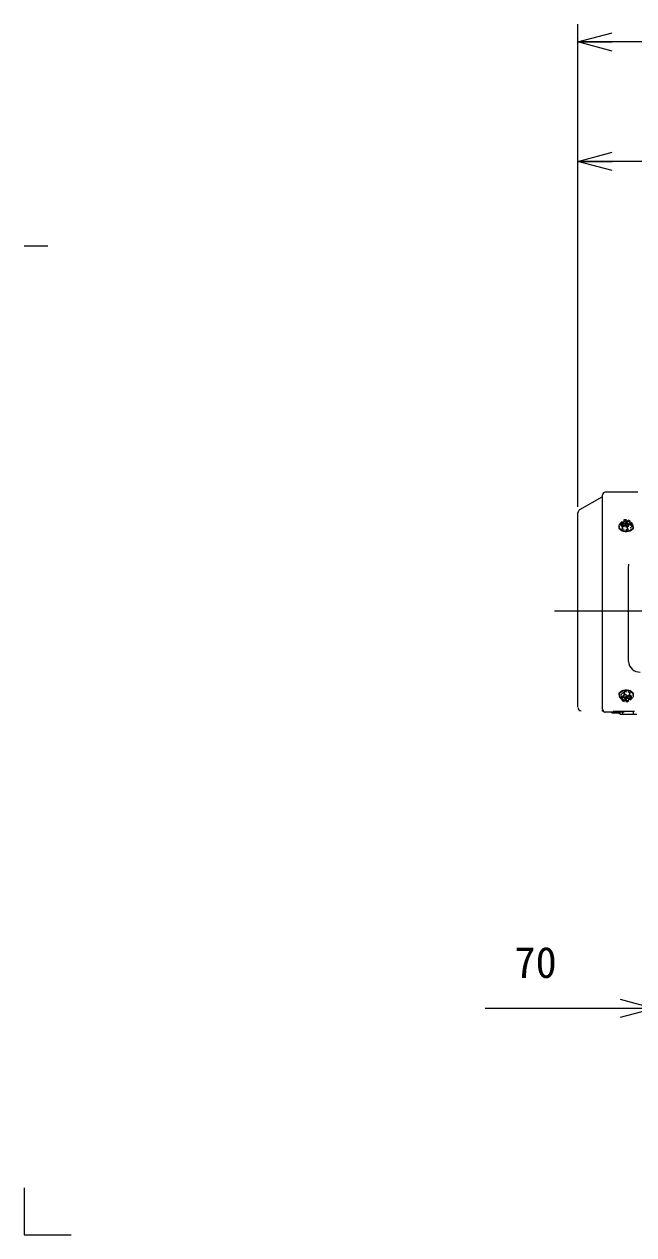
# Model space of a CAD drawing. Units: millimetres at full size, sheet at 1:6. Extents: x -1188 to 1188, y -840 to 840.
# Drawn here: x -1188 to -670, y -840 to 188 of the extents above; entities that cross this region are included whole.
import ezdxf
from ezdxf.enums import TextEntityAlignment as Align

# ---------------------------------------------------------------- set-up
doc = ezdxf.new("R2010")
doc.units = ezdxf.units.MM
doc.header["$LTSCALE"] = 6
doc.linetypes.add('USER2', pattern=[25, 20, -1.5, 2, -1.5])
for name, color, linetype, lineweight in [('0-0_0', 7, 'Continuous', 18), ('0-3_NOTE-ENG', 3, 'Continuous', 18), ('0-B_DETAIL', 4, 'Continuous', 18)]:
    doc.layers.add(name, color=color, linetype=linetype, lineweight=lineweight)
doc.styles.add('ＭＳ ゴシック', font='')
doc.styles.get('ＭＳ ゴシック').set_extended_font_data('MS Gothic')

# ---------------------------------------------------------------- blocks, each defined once
blk = doc.blocks.new('_Open30')
at = {"layer": '0-0_0'}
blk.add_line((0, 0), (-1, 0), dxfattribs=at)
blk.add_lwpolyline([(-1, 0.2679), (0, 0), (-1, -0.2679)], dxfattribs=at)

msp = doc.modelspace()

# ---------------------------------------------------------------- linework, layer by layer
at = {"layer": '0-0_0'}
for p, q in [((-1188, 0), (-1168, 0)), ((-697.198, -213.365), (-716.032, -224.126)), ((-696.442, -393.447), (-696.442, -211.433)), ((-666.442, -209.133), (-694.142, -209.133)), ((-717.442, -391.501), (-717.442, -226.558)), ((-679.795, -234.023), (-680.924, -235.079)), ((-680.287, -236.402), (-680.223, -236.383)), ((-679.272, -233.684), (-679.32, -233.658)), ((-678.844, -235.765), (-678.699, -235.353)), ((-678.019, -236.056), (-678.648, -235.945)), ((-678.407, -235.259), (-677.777, -235.37)), ((-678.407, -235.259), (-677.777, -235.973)), ((-677.777, -235.37), (-677.777, -235.973)), ((-676.736, -236.148), (-676.565, -235.458)), ((-676.565, -234.855), (-676.408, -234.409)), ((-676.565, -235.458), (-676.408, -234.409)), ((-676.565, -235.458), (-676.565, -234.855)), ((-676.253, -236.908), (-676.538, -236.209)), ((-675.771, -236.344), (-676.242, -236.906)), ((-676.153, -234.271), (-675.571, -234.374)), ((-675.75, -235.571), (-675.771, -236.344)), ((-675.75, -235.571), (-675.571, -234.374)), ((-675.624, -235.197), (-675.624, -236.066)), ((-675.438, -234.58), (-675.595, -235.026)), ((-674.866, -235.883), (-674.236, -235.994)), ((-674.866, -235.883), (-674.866, -236.486)), ((-674.866, -236.486), (-674.236, -235.994)), ((-674.041, -236.174), (-674.186, -236.585)), ((-672.786, -234.395), (-673.235, -233.519)), ((-671.961, -236.658), (-672.409, -235.324)), ((-682.442, -238.091), (-682.442, -238.656)), ((-680.924, -237.048), (-680.476, -238.382)), ((-680.099, -236.884), (-679.65, -238.218)), ((-680.099, -239.312), (-679.65, -240.188)), ((-679.65, -240.188), (-678.073, -240.695)), ((-677.447, -237.358), (-677.29, -236.913)), ((-677.29, -237.517), (-677.447, -237.358)), ((-676.732, -237.667), (-677.314, -237.565)), ((-677.29, -236.913), (-677.29, -237.517)), ((-677.261, -237.574), (-677.261, -236.742)), ((-676.746, -238.501), (-675.169, -239.008)), ((-676.746, -240.928), (-675.169, -240.977)), ((-676.32, -237.084), (-676.477, -237.529)), ((-674.039, -237.952), (-675.169, -239.008)), ((-675.169, -240.977), (-675.169, -239.008)), ((-675.169, -240.977), (-674.039, -240.379)), ((-674.478, -236.68), (-675.108, -236.569)), ((-673.09, -239.684), (-671.961, -238.628)), ((-670.62, -239.116), (-670.62, -239.682)), ((-670.442, -238.656), (-670.442, -238.091)), ((-674.442, -351.9), (-674.442, -272.932)), ((-674.442, -352.918), (-674.442, -351.9)), ((-682.264, -380.183), (-682.264, -380.749)), ((-680.924, -381.238), (-679.795, -380.182)), ((-679.272, -379.843), (-679.686, -380.239)), ((-678.726, -379.556), (-679.272, -379.843)), ((-678.845, -379.486), (-677.716, -378.888)), ((-677.716, -380.858), (-677.716, -378.888)), ((-676.139, -378.937), (-677.716, -378.888)), ((-673.235, -379.678), (-674.812, -379.171)), ((-673.235, -381.647), (-673.235, -379.678)), ((-672.786, -380.554), (-673.235, -379.678)), ((-682.442, -381.209), (-682.442, -381.775)), ((-680.924, -381.238), (-680.924, -383.207)), ((-679.795, -382.609), (-680.924, -383.207)), ((-680.924, -383.207), (-680.476, -384.541)), ((-680.287, -385.023), (-680.223, -385.017)), ((-680.099, -385.471), (-679.65, -386.347)), ((-679.65, -386.347), (-678.073, -386.854)), ((-679.272, -382.318), (-679.32, -382.279)), ((-677.716, -380.858), (-678.845, -381.914)), ((-678.844, -383.692), (-678.699, -383.28)), ((-678.019, -383.379), (-678.648, -383.872)), ((-678.019, -383.983), (-678.648, -383.872)), ((-678.407, -383.186), (-677.777, -383.297)), ((-678.019, -383.379), (-678.019, -383.983)), ((-676.139, -381.364), (-677.716, -380.858)), ((-677.447, -385.285), (-677.29, -384.84)), ((-677.135, -384.294), (-677.314, -385.491)), ((-676.732, -385.594), (-677.314, -385.491)), ((-677.261, -384.669), (-677.261, -383.799)), ((-677.135, -384.294), (-677.114, -383.521)), ((-677.114, -383.521), (-676.643, -382.96)), ((-676.746, -387.087), (-675.169, -387.136)), ((-676.632, -382.957), (-676.347, -383.656)), ((-676.565, -382.781), (-676.408, -382.336)), ((-676.32, -384.407), (-676.477, -385.456)), ((-676.32, -385.011), (-676.477, -385.456)), ((-676.149, -383.718), (-676.32, -384.407)), ((-676.32, -385.011), (-676.32, -384.407)), ((-676.153, -382.198), (-675.571, -382.301)), ((-675.624, -382.291), (-675.624, -383.123)), ((-675.438, -382.507), (-675.595, -382.952)), ((-674.039, -386.538), (-675.169, -387.136)), ((-674.478, -384.606), (-675.108, -384.496)), ((-674.866, -383.809), (-674.236, -383.92)), ((-674.041, -384.1), (-674.186, -384.512)), ((-672.786, -382.981), (-673.235, -381.647)), ((-673.09, -385.843), (-671.961, -384.787)), ((-671.961, -382.817), (-672.409, -381.483)), ((-671.961, -384.787), (-672.409, -383.911)), ((-671.961, -384.787), (-671.961, -382.817)), ((-670.442, -381.775), (-670.442, -381.209)), ((-697.114, -394.933), (-697.08, -394.924)), ((-696.442, -393.447), (-696.396, -394.093)), ((-678.442, -395.933), (-694.142, -395.933)), ((-690.442, -395.926), (-690.442, -395.933)), ((-688.542, -396.674), (-688.542, -395.933)), ((-669.442, -395.437), (-687.442, -395.437)), ((-682.642, -395.933), (-682.642, -397.174)), ((-682.642, -397.174), (-681.442, -397.174)), ((-681.442, -397.679), (-681.442, -395.933)), ((-667.442, -397.933), (-681.426, -397.933)), ((-678.442, -395.437), (-678.442, -395.933)), ((-670.442, -395.437), (-670.442, -397.933)), ((-1188, -800), (-1188, -840)), ((-1188, -840), (-1148, -840))]:
    msp.add_line(p, q, dxfattribs=at)
at = {"layer": '0-0_0', "color": 8}
for p, q in [((-678.695, -235.934), (-678.844, -235.765)), ((-678.091, -236.043), (-678.699, -235.353)), ((-675.771, -236.344), (-675.693, -236.606)), ((-675.605, -236.066), (-675.612, -236.346)), ((-675.612, -236.346), (-675.576, -236.575)), ((-675.05, -236.647), (-674.866, -236.486)), ((-674.649, -236.65), (-674.041, -236.174)), ((-677.261, -237.214), (-677.218, -237.318)), ((-677.222, -237.323), (-677.261, -237.31)), ((-674.296, -236.671), (-674.186, -236.585)), ((-678.236, -383.216), (-678.844, -383.692)), ((-678.589, -383.194), (-678.699, -383.28)), ((-677.835, -383.218), (-678.019, -383.379)), ((-677.273, -383.52), (-677.309, -383.29)), ((-677.28, -383.799), (-677.273, -383.52)), ((-677.114, -383.521), (-677.189, -383.259)), ((-675.624, -382.652), (-675.67, -382.54)), ((-675.663, -382.542), (-675.624, -382.556)), ((-674.794, -383.822), (-674.186, -384.512)), ((-674.19, -383.931), (-674.041, -384.1)), ((-685.442, -395.437), (-685.442, -395.933)), ((-680.942, -395.933), (-680.942, -395.437)), ((-679.512, -395.933), (-679.512, -397.933))]:
    msp.add_line(p, q, dxfattribs=at)
at = {"layer": '0-0_0'}
for points in [[(-670.62, -239.116), (-671.137, -240.072), (-671.961, -240.912), (-673.046, -241.588), (-674.329, -242.061), (-675.734, -242.304), (-677.181, -242.301), (-678.584, -242.054), (-679.863, -241.576), (-680.943, -240.896), (-681.762, -240.053), (-682.272, -239.096), (-682.442, -238.08), (-682.264, -237.065), (-681.748, -236.11), (-680.924, -235.27)], [(-680.924, -237.048), (-680.924, -235.079), (-680.476, -235.955)], [(-677.228, -238.022), (-678.164, -237.742), (-678.932, -237.27), (-679.456, -236.654), (-679.684, -235.953), (-679.692, -235.793)], [(-676.139, -232.778), (-677.716, -232.729), (-678.845, -233.327)], [(-677.29, -236.913), (-677.262, -236.776), (-677.272, -236.637), (-677.319, -236.503), (-677.403, -236.378), (-677.52, -236.267), (-677.666, -236.174), (-677.834, -236.102), (-678.019, -236.056)], [(-675.657, -233.563), (-674.721, -233.843), (-673.953, -234.315), (-673.429, -234.931), (-673.2, -235.632), (-673.289, -236.348), (-673.686, -237.01), (-674.353, -237.553), (-675.224, -237.923), (-676.215, -238.085), (-677.228, -238.022)], [(-676.538, -236.209), (-676.332, -235.469), (-676.153, -234.271)], [(-675.595, -235.026), (-675.623, -235.163), (-675.613, -235.301), (-675.565, -235.436), (-675.481, -235.561), (-675.364, -235.672), (-675.219, -235.765), (-675.051, -235.836), (-674.866, -235.883)], [(-670.62, -239.682), (-671.137, -240.637), (-671.961, -241.478), (-673.046, -242.154), (-674.329, -242.627), (-675.734, -242.869), (-677.181, -242.867), (-678.584, -242.619), (-679.863, -242.142), (-680.943, -241.462), (-681.762, -240.619), (-682.272, -239.661), (-682.442, -238.656)], [(-679.65, -240.188), (-679.65, -238.218), (-678.073, -238.267)], [(-677.229, -237.991), (-677.233, -237.968), (-677.238, -237.953), (-677.246, -237.948), (-677.255, -237.952), (-677.265, -237.965), (-677.277, -237.987), (-677.289, -238.017)], [(-677.229, -237.991), (-677.227, -238.054), (-677.224, -238.077), (-677.218, -238.092), (-677.21, -238.097), (-677.201, -238.093), (-677.191, -238.08), (-677.179, -238.058), (-677.168, -238.028)], [(-673.09, -237.256), (-671.961, -236.658), (-671.961, -238.628)], [(-670.442, -238.656), (-670.442, -238.667), (-670.62, -239.682)], [(-674.442, -272.932), (-674.25, -271.165), (-674.027, -270.349)], [(-682.442, -381.209), (-682.442, -381.198), (-682.264, -380.183)], [(-682.264, -380.183), (-681.748, -379.228), (-680.923, -378.388), (-679.838, -377.711), (-678.556, -377.238), (-677.151, -376.996), (-675.704, -376.999), (-674.301, -377.246), (-673.022, -377.723), (-671.941, -378.404), (-671.123, -379.247), (-670.613, -380.204), (-670.442, -381.209)], [(-682.264, -380.749), (-681.748, -379.794), (-680.923, -378.953), (-679.838, -378.277), (-678.556, -377.804), (-677.151, -377.562), (-675.704, -377.564), (-674.301, -377.812), (-673.022, -378.289), (-671.941, -378.969), (-671.123, -379.812), (-670.613, -380.77), (-670.442, -381.785), (-670.62, -382.8)], [(-677.29, -384.84), (-677.262, -384.703), (-677.272, -384.564), (-677.319, -384.43), (-677.403, -384.305), (-677.52, -384.193), (-677.666, -384.1), (-677.834, -384.029), (-678.019, -383.983)], [(-676.347, -383.656), (-676.552, -384.397), (-676.732, -385.594)], [(-675.596, -381.848), (-675.608, -381.878), (-675.619, -381.9), (-675.63, -381.914), (-675.639, -381.918), (-675.647, -381.912), (-675.652, -381.897), (-675.656, -381.874), (-675.657, -381.843)], [(-675.657, -381.843), (-674.721, -382.124), (-673.953, -382.595), (-673.429, -383.212), (-673.2, -383.912), (-673.192, -384.073)], [(-675.595, -382.952), (-675.623, -383.089), (-675.613, -383.228), (-675.565, -383.362), (-675.481, -383.488), (-675.364, -383.599), (-675.219, -383.692), (-675.051, -383.763), (-674.866, -383.809)], [(-675.438, -382.507), (-675.595, -382.349), (-675.595, -382.952)], [(-675.108, -384.496), (-675.108, -383.892), (-674.478, -384.606)], [(-670.62, -382.8), (-671.137, -383.756), (-671.961, -384.595)], [(-688.542, -396.674), (-683.042, -396.674), (-683.042, -395.933)]]:
    msp.add_lwpolyline(points, dxfattribs=at)
at = {"layer": '0-0_0', "color": 8}
for points in [[(-679.692, -235.793), (-679.596, -235.237), (-679.199, -234.575), (-678.532, -234.032), (-677.66, -233.662), (-676.67, -233.5), (-675.657, -233.563)], [(-677.228, -386.303), (-678.164, -386.022), (-678.932, -385.55), (-679.456, -384.934), (-679.684, -384.234), (-679.596, -383.517), (-679.563, -383.43)], [(-673.192, -384.073), (-673.289, -384.628), (-673.686, -385.29), (-674.353, -385.833), (-675.224, -386.203), (-676.215, -386.365), (-677.228, -386.303)]]:
    msp.add_lwpolyline(points, dxfattribs=at)
at = {"layer": '0-0_0'}
for centre, radius, start, end in [((-697.942, -212.062), 1.5, 299.74488, 0), ((-694.142, -211.433), 2.3, 90, 180), ((-678.226, -235.662), 2.269, 133.75655, 187.42466), ((-676.47, -238.09), 5.322, 86.43109, 116.50671), ((-677.502, -234.334), 1.071, 255.1011, 330.95394), ((-676.875, -233.531), 1.218, 341.81506, 358.49728), ((-674.439, -233.595), 1.218, 161.81506, 178.49728), ((-675.806, -236.644), 3.765, 36.67301, 74.69075), ((-674.659, -235.617), 2.269, 313.75534, 7.42459), ((-674.129, -238.141), 3.642, 344.47048, 64.65176), ((-677.079, -234.635), 3.765, 216.67404, 254.69065), ((-676.415, -233.189), 5.322, 266.43179, 296.50674), ((-675.383, -237.604), 1.071, 75.10111, 150.95388), ((-664.892, -352.421), 9.563, 182.97674, 272.6955), ((-678.756, -381.724), 3.641, 164.46676, 244.61113), ((-678.226, -384.248), 2.269, 133.75655, 187.42466), ((-677.079, -383.222), 3.765, 216.67405, 254.69064), ((-677.144, -384.607), 2.69, 109.11505, 154.04379), ((-676.47, -386.676), 5.322, 86.43109, 116.50671), ((-677.502, -382.261), 1.071, 255.1011, 330.95394), ((-678.446, -386.271), 1.218, 341.81506, 358.49728), ((-676.01, -386.335), 1.218, 161.81506, 178.49728), ((-676.415, -381.775), 5.322, 266.43179, 296.50674), ((-675.383, -385.531), 1.071, 75.10111, 150.95388), ((-675.806, -385.23), 3.765, 36.67301, 74.69076), ((-674.659, -384.204), 2.269, 313.75533, 7.42459), ((-714.642, -392.133), 2.8, 180, 270), ((-697.114, -396.433), 1.5, 47.4631, 90), ((-697.124, -396.421), 1.498, 47.23966, 88.33609), ((-694.142, -393.633), 2.3, 191.53526, 270), ((-694.545, -393.633), 2.3, 227.23691, 270)]:
    msp.add_arc(centre, radius, start, end, dxfattribs=at)
at = {"layer": '0-0_0', "color": 8}
msp.add_arc((-676.622, -382.633), 0.961, 5.47664, 22.05114, dxfattribs=at)
at = {"layer": '0-0_0'}
for centre, major_axis, ratio, start_param, end_param in [((-678.6, -235.808), (0.248, -0.023), 0.571998, 2.99863473, 4.56943105), ((-678.455, -235.396), (0.248, -0.023), 0.571998, 1.4278384, 2.99863473), ((-676.214, -234.444), (0.196, 0.064), 0.833883, 1.00144784, 2.57224417), ((-675.632, -234.546), (0.196, 0.064), 0.833883, 5.71383682, 7.28463314), ((-674.285, -236.131), (0.248, -0.023), 0.571998, 6.14022738, 7.71102371), ((-677.253, -237.392), (0.196, 0.064), 0.833883, 2.57224417, 4.14304049), ((-676.671, -237.495), (0.196, 0.064), 0.833883, 4.14304049, 5.71383682), ((-674.43, -236.542), (0.248, -0.023), 0.571998, 4.56943105, 6.14022737), ((-678.6, -383.735), (0.248, -0.023), 0.571998, 2.99863473, 4.56943105), ((-678.455, -383.323), (0.248, -0.023), 0.571998, 1.4278384, 2.99863473), ((-677.253, -385.319), (0.196, 0.064), 0.833883, 2.57224417, 4.14304049), ((-676.671, -385.422), (0.196, 0.064), 0.833883, 4.14304049, 5.71383682), ((-676.214, -382.37), (0.196, 0.064), 0.833883, 1.00144784, 2.57224417), ((-675.632, -382.473), (0.196, 0.064), 0.833883, 5.71383682, 7.28463314), ((-674.43, -384.469), (0.248, -0.023), 0.571998, 4.56943105, 6.14022737), ((-674.285, -384.058), (0.248, -0.023), 0.571998, 6.14022738, 7.71102371)]:
    msp.add_ellipse(centre, major_axis=major_axis, ratio=ratio, start_param=start_param, end_param=end_param, dxfattribs=at)
at = {"layer": '0-3_NOTE-ENG'}
for p, q in [((-717.442, -221.558), (-717.442, 188.391)), ((-106.442, 173.391), (-717.442, 173.391)), ((-239.442, 71.88), (-717.442, 71.88)), ((-681.442, -647.713), (-796.242, -647.713))]:
    msp.add_line(p, q, dxfattribs=at)
at = {"layer": '0-3_NOTE-ENG', "color": 7}
msp.add_arc((-714.642, -226.558), 2.8, 119.74488, 180, dxfattribs=at)
at = {"layer": '0-B_DETAIL', "linetype": 'USER2'}
msp.add_line((-737.442, -309.933), (-58.978, -309.933), dxfattribs=at)

# ---------------------------------------------------------------- block references
at = {"layer": '0-3_NOTE-ENG', "xscale": 29, "yscale": 29, "rotation": 180}
for p in [(-717.442, 173.391), (-717.442, 71.88)]:
    msp.add_blockref('_Open30', p, dxfattribs=at)
at = {"layer": '0-3_NOTE-ENG', "xscale": 29, "yscale": 29}
msp.add_blockref('_Open30', (-652.442, -647.713), dxfattribs=at)

# ---------------------------------------------------------------- texts
at = {"layer": '0-3_NOTE-ENG', "color": 7, "style": 'ＭＳ ゴシック'}
msp.add_text('70', height=26.39, dxfattribs=at).set_placement((-771.342, -629.713), align=Align.BOTTOM_LEFT)

doc.saveas('drawing.dxf')
